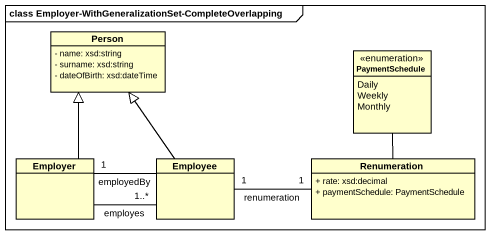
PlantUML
@startuml
mainframe class Employer-WithGeneralizationSet-CompleteOverlapping
hide circle
hide empty members
skinparam classAttributeIconSize 0
class "Person" as Person_ {
  - name: xsd:string
  - surname: xsd:string
  - dateOfBirth: xsd:dateTime
}
enum PaymentSchedule {
  Daily
  Weekly
  Monthly
}
class Employer
class Employee
class Renumeration {
  + rate: xsd:decimal
  + paymentSchedule: PaymentSchedule
}
Employer -up-|> Person_
Employer "1" -right- Employee : employedBy
Employee -up-|> Person_
Employee "1..*" -left- Employer : employes
Employee "1" -right- "1" Renumeration : renumeration
Renumeration -up- PaymentSchedule
@enduml
